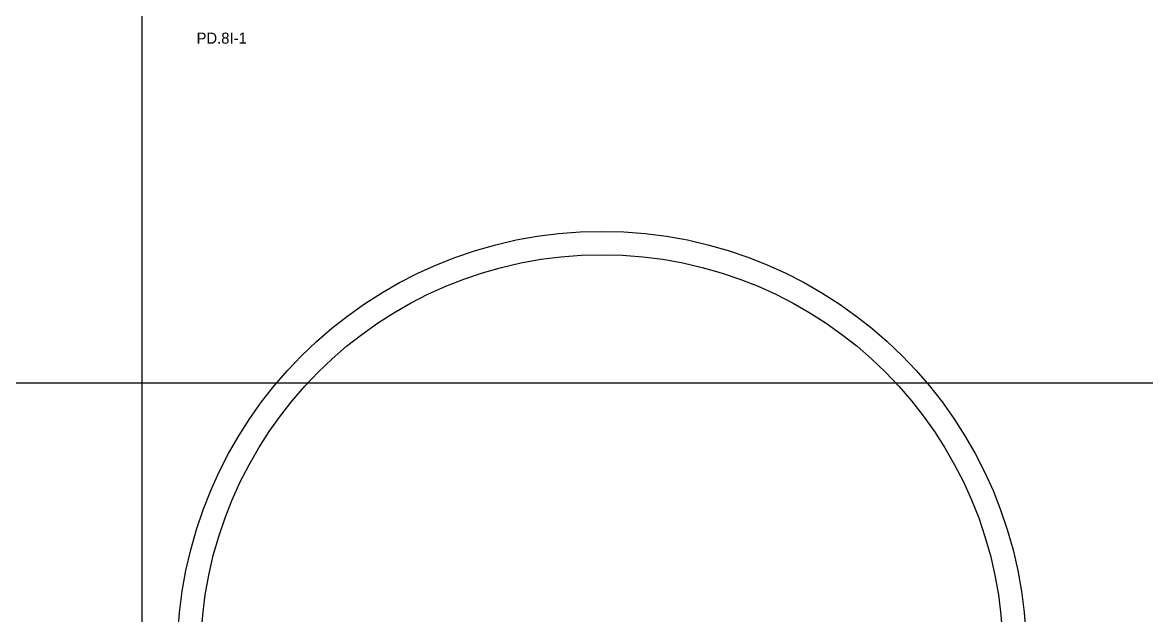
# Model space of a CAD drawing. Header units: metres. Extents: x -325 to 301, y -147 to 149.
# Drawn here: x 91.15 to 101.31, y 31.35 to 36.71 of the extents above; entities that cross this region are included whole.
import ezdxf

# ---------------------------------------------------------------- set-up
doc = ezdxf.new("R2010")
doc.units = ezdxf.units.M
doc.layers.add('-aux', color=50, linetype='Continuous', plot=False)
doc.layers.add('-AUX-QAD', color=5, linetype='Continuous', plot=False)
doc.styles.add('x-llegenda materials$0$ENGRAVERS', font='TT0586M.TTF')

msp = doc.modelspace()

# ---------------------------------------------------------------- linework, layer by layer
at = {"layer": '-aux'}
for points in [[(92.234, 3.457), (92.234, 133.457)], [(12.234, 33.457), (142.234, 33.457)]]:
    msp.add_lwpolyline(points, dxfattribs=at)
at = {"layer": '-AUX-QAD'}
for radius in [3.835, 3.624]:
    msp.add_circle((96.386, 30.99), radius, dxfattribs=at)

# ---------------------------------------------------------------- texts
at = {"layer": '-aux', "insert": (92.725, 36.62), "char_height": 0.1, "width": 19.2101, "attachment_point": 1, "style": 'x-llegenda materials$0$ENGRAVERS'}
msp.add_mtext('PD.8I-1', dxfattribs=at)

doc.saveas('drawing.dxf')
